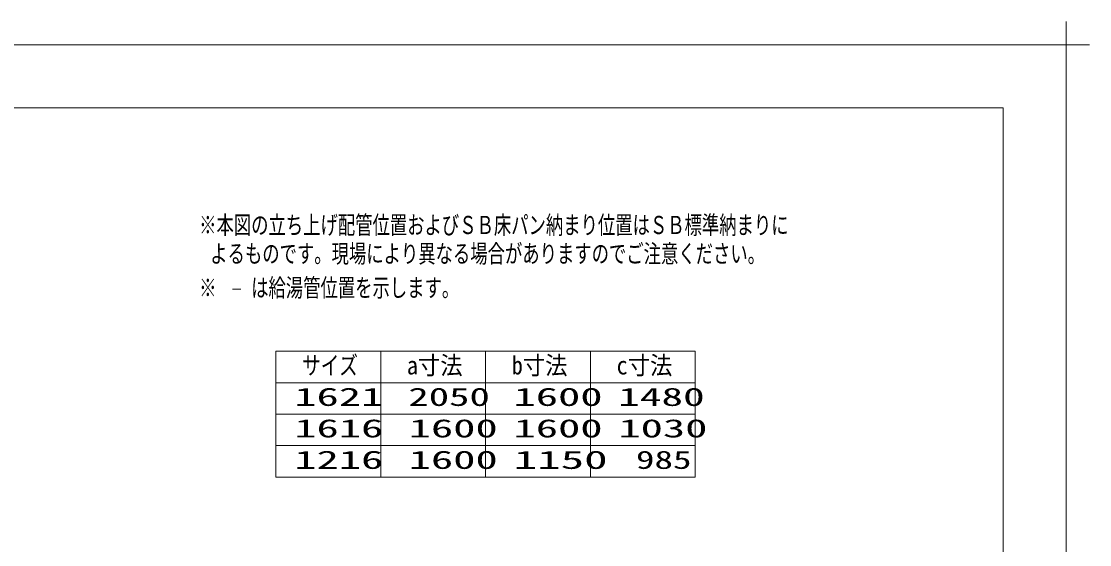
# Model space of a CAD drawing. Units: millimetres on the paper. Extents: x -305 to 305, y -152 to 152.
# Drawn here: x -47.1 to 122.7, y 69.2 to 152.3 of the extents above; entities that cross this region are included whole.
import ezdxf
from ezdxf.enums import TextEntityAlignment as Align

# ---------------------------------------------------------------- set-up
doc = ezdxf.new("R2010")
doc.units = ezdxf.units.MM
for name, color, linetype, lineweight in [('0-1_RV', 7, 'Continuous', 9), ('0-2_0', 7, 'Continuous', 9), ('0-3_1図面枠', 7, 'Continuous', 9), ('0-4_図面枠', 3, 'Continuous', 9), ('0-5_DEFPOINTS', 7, 'Continuous', 9)]:
    doc.layers.add(name, color=color, linetype=linetype, lineweight=lineweight)
doc.styles.add('ＭＳ ゴシック', font='')
doc.styles.get('ＭＳ ゴシック').set_extended_font_data('MS Gothic')

# ---------------------------------------------------------------- blocks, each defined once
blk = doc.blocks.new('DOTFIL')
at = {"layer": '0-2_0'}
blk.add_line((-0.5, 0), (0.5, 0), dxfattribs=at)
blk = doc.blocks.new('グループ-6')
at = {"layer": '0-3_1図面枠'}
for p, q in [((4200, 2895), (4200, 3045)), ((4275, 2970), (4125, 2970))]:
    blk.add_line(p, q, dxfattribs=at)

msp = doc.modelspace()

# ---------------------------------------------------------------- linework, layer by layer
at = {"layer": '0-1_RV'}
for p, q in [((-6.619, 99.867), (-6.619, 79.867)), ((-6.619, 99.867), (60.047, 99.867)), ((10.047, 99.867), (10.047, 79.867)), ((26.714, 99.867), (26.714, 79.867)), ((43.381, 99.867), (43.381, 79.867)), ((60.047, 99.867), (60.047, 79.867)), ((-6.619, 94.867), (60.047, 94.867)), ((-6.619, 89.867), (60.047, 89.867)), ((-6.619, 84.867), (60.047, 84.867)), ((-6.619, 79.867), (60.047, 79.867))]:
    msp.add_line(p, q, dxfattribs=at)
at = {"layer": '0-4_図面枠'}
msp.add_lwpolyline([(-291.017, -138.498), (108.983, -138.498), (108.983, 138.502), (-291.017, 138.502)], close=True, dxfattribs=at)
at = {"layer": '0-5_DEFPOINTS'}
for p, q in [((118.983, 148.502), (-301.017, 148.502)), ((118.983, -148.498), (118.983, 148.502))]:
    msp.add_line(p, q, dxfattribs=at)

# ---------------------------------------------------------------- block references
at = {"layer": '0-1_RV', "xscale": 1.333333, "yscale": 1.333333}
msp.add_blockref('DOTFIL', (-12.864, 109.714), dxfattribs=at)
at = {"layer": '0-3_1図面枠', "xscale": 0.05, "yscale": 0.05}
msp.add_blockref('グループ-6', (-91.017, 0.002), dxfattribs=at)

# ---------------------------------------------------------------- texts
at = {"layer": '0-1_RV', "style": 'ＭＳ ゴシック'}
for s, height, width, p in [('※本図の立ち上げ配管位置およびＳＢ床パン納まり位置はＳＢ標準納まりに', 2.886, 0.7, (-18.81, 117.608)), (' よるものです。現場により異なる場合がありますのでご注意ください。', 2.886, 0.7, (-18.421, 113.055)), ('※\u3000\u3000は給湯管位置を示します。', 2.886, 0.7, (-18.81, 107.642)), ('サイズ', 2.889, 0.75, (-2.441, 95.312)), ('a寸法', 2.889, 0.9, (14.205, 95.312)), ('b寸法', 2.889, 0.9, (30.872, 95.312)), ('c寸法', 2.889, 0.9, (47.539, 95.312)), ('1621', 2.889, 1.8, (-3.686, 90.312)), ('2050', 2.886, 1.65, (14.444, 90.312)), ('1600', 2.889, 1.8, (31.165, 90.312)), ('1480', 2.886, 1.75, (47.803, 90.312)), ('1616', 2.889, 1.8, (-3.686, 85.312)), ('1600', 2.889, 1.8, (14.499, 85.312)), ('1600', 2.889, 1.8, (31.165, 85.312)), ('1030', 2.889, 1.8, (47.832, 85.312)), ('1216', 2.889, 1.8, (-3.686, 80.312)), ('1600', 2.889, 1.8, (14.499, 80.312)), ('1150', 2.886, 1.9, (31.197, 80.312)), ('985', 2.886, 1.5, (50.621, 80.312))]:
    msp.add_text(s, height=height, dxfattribs=dict(at, width=width)).set_placement(p, align=Align.BOTTOM_LEFT)

doc.saveas('drawing.dxf')
